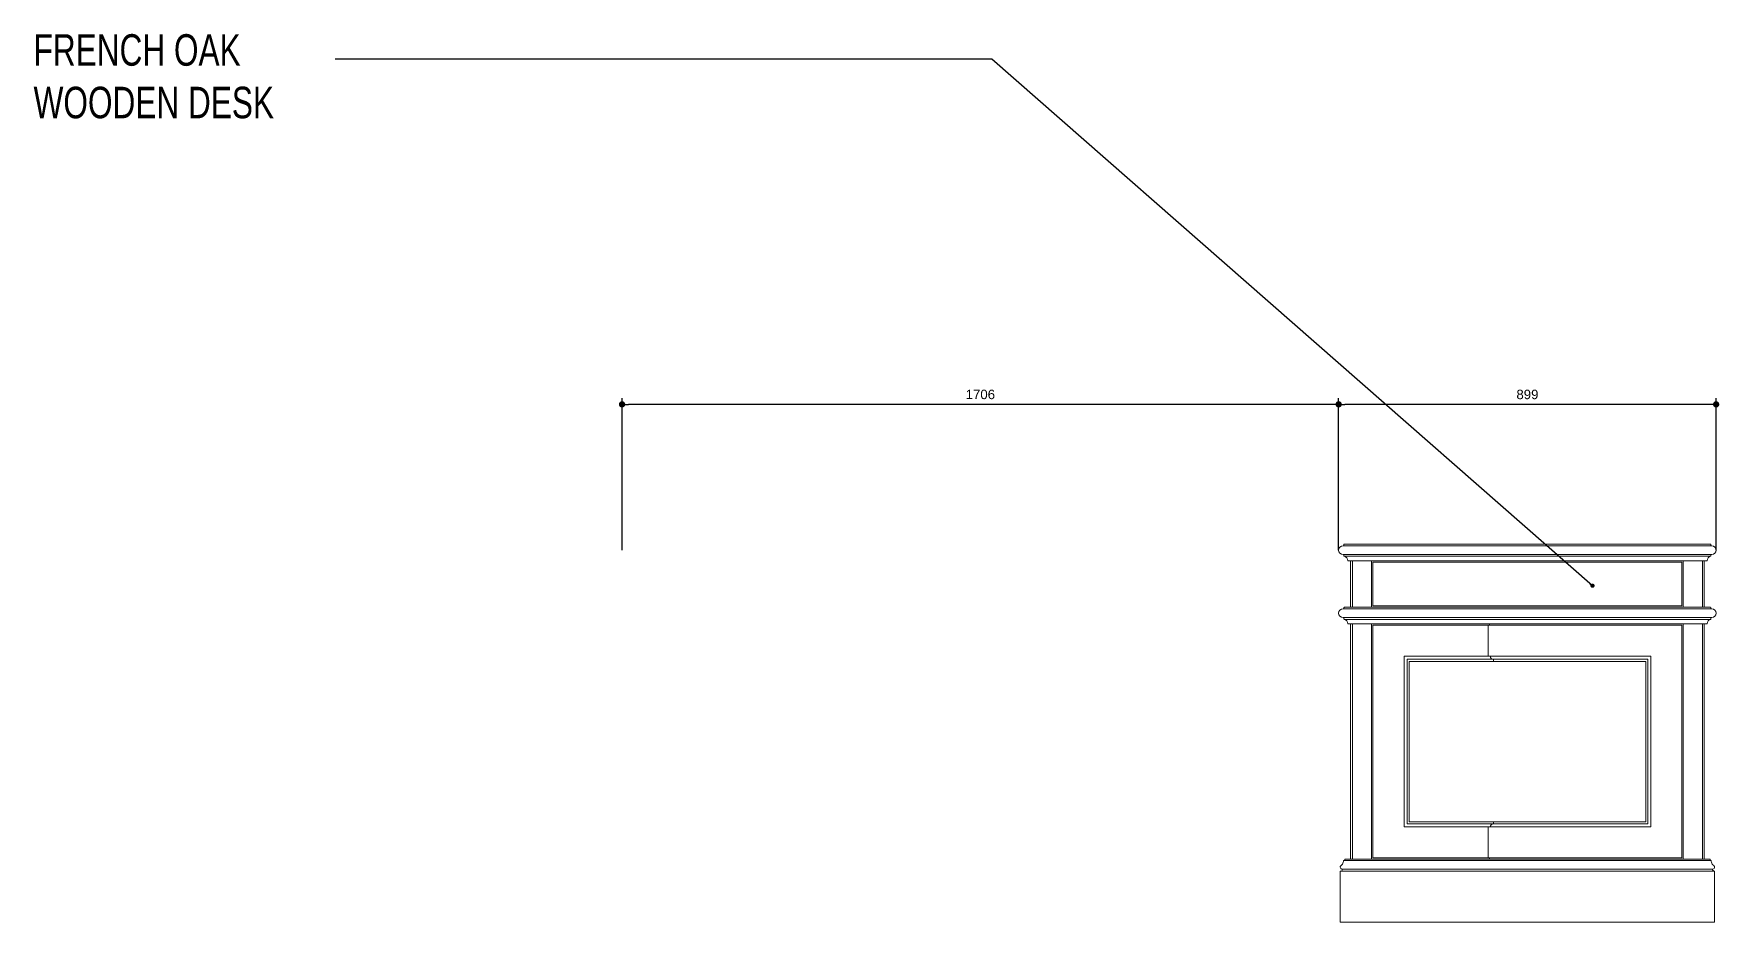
# Model space of a CAD drawing. Header units: inches. Extents: x 274057 to 444617, y 490067 to 635630.
# Drawn here: x 365865 to 369879, y 510730 to 512844 of the extents above; entities that cross this region are included whole.
import ezdxf

# ---------------------------------------------------------------- set-up
doc = ezdxf.new("R2010")
doc.units = ezdxf.units.IN
doc.header["$MEASUREMENT"] = 0
doc.layers.add('CQ Furniture', color=190, linetype='Continuous', lineweight=0)
for name, color, linetype in [('CQ PANEL DIMENSION', 1, 'Continuous'), ('CQ text label', 3, 'Continuous'), ('CQ_callout', 34, 'Continuous')]:
    doc.layers.add(name, color=color, linetype=linetype)
doc.styles.add('DIM 50', font='romans.shx', dxfattribs={"width": 0.75, "height": 100})
doc.styles.get("Standard").update_dxf_attribs({"font": 'arial.ttf'})
doc.dimstyles.new('chester 15', dxfattribs={"dimscale": 0.15, "dimtxt": 150, "dimasz": 100, "dimexe": 100, "dimexo": 0, "dimgap": 80, "dimtad": 1, "dimdec": 0, "dimzin": 0, "dimdsep": 46, "dimtxsty": 'Standard', "dimblk": 'DOT', "dimcen": 100, "dimclrd": 1, "dimclre": 1, "dimclrt": 3, "dimadec": 0, "dimazin": 0, "dimtfac": 1, "dimtdec": 0, "dimtofl": 0, "dimtmove": 0, "dimatfit": 3, "dimfxl": 1, "dimtolj": 1, "dimtzin": 0, "dimlwd": -1, "dimarcsym": 0})
doc.dimstyles.get("Standard").update_dxf_attribs({"dimtxt": 0.18, "dimasz": 0.18, "dimexe": 0.18, "dimexo": 0.0625, "dimgap": 0.09, "dimtad": 0, "dimtih": 1, "dimtoh": 1, "dimdec": 4, "dimzin": 0, "dimdsep": 46, "dimtxsty": 'Standard', "dimcen": 0.09, "dimadec": 0, "dimazin": 0, "dimtfac": 1, "dimtdec": 4, "dimtofl": 0, "dimtmove": 0, "dimatfit": 3, "dimfxl": 1, "dimtolj": 1, "dimtzin": 0, "dimarcsym": 0})

# ---------------------------------------------------------------- blocks, each defined once
blk = doc.blocks.new('Desk classic side')
at = {"color": 0}
for p, q in [((323302.9, 504709.5, 0), (323302.9, 504599.5, 0)), ((323306.9, 504709.5, 0), (323306.9, 504599.5, 0)), ((324140.6, 504709.5, 0), (324140.6, 504599.5, 0)), ((324144.6, 504709.5, 0), (324144.6, 504599.5, 0)), ((323302.9, 504559.5, 0), (323302.9, 503999.5, 0)), ((323306.9, 504559.5, 0), (323306.9, 503999.5, 0)), ((324140.6, 504559.5, 0), (324140.6, 503999.5, 0)), ((324144.6, 504559.5, 0), (324144.6, 503999.5, 0)), ((323723.7, 503999.5, 0), (323302.9, 503999.5, 0)), ((323723.7, 503999.5, 0), (324144.6, 503999.5, 0)), ((323723.7, 503970.9, 0), (323277.9, 503970.9, 0)), ((323723.7, 503970.9, 0), (324169.6, 503970.9, 0))]:
    blk.add_line(p, q, dxfattribs=at)
at = {"color": 0, "lineweight": 0}
for p, q in [((323306.9, 504709.5, 0), (323306.9, 504599.5, 0)), ((324140.6, 504709.5, 0), (324140.6, 504599.5, 0)), ((323306.9, 504559.5, 0), (323306.9, 503999.5, 0)), ((324140.6, 504559.5, 0), (324140.6, 503999.5, 0))]:
    blk.add_line(p, q, dxfattribs=at)
at = {"color": 0, "lineweight": 0, "ltscale": 100}
for p, q in [((323723.7, 503996.5, 0), (323288.9, 503996.5, 0)), ((323723.7, 503996.5, 0), (324158.6, 503996.5, 0)), ((323723.7, 503975.6, 0), (323283.5, 503975.6, 0)), ((323723.7, 503975.6, 0), (324164, 503975.6, 0))]:
    blk.add_line(p, q, dxfattribs=at)
at = {"color": 0, "elevation": 0}
for points in [[(323302.9, 504749.5), (323288.8, 504749.5, 0.414214), (323286.8, 504747.5), (323286.8, 504745.5), (323284.8, 504745.5, 1), (323284.8, 504724.5), (323286.8, 504724.5), (323286.8, 504721.4, 0.373903), (323287.6, 504720.4, -0.335901), (323295.7, 504710.5, 0.451555), (323296.7, 504709.5), (323302.9, 504709.5)], [(324144.6, 504749.5), (324158.7, 504749.5, -0.414214), (324160.7, 504747.5), (324160.7, 504745.5), (324162.7, 504745.5, -1), (324162.7, 504724.5), (324160.7, 504724.5), (324160.7, 504721.4, -0.373903), (324159.8, 504720.4, 0.335901), (324151.7, 504710.5, -0.451555), (324150.7, 504709.5), (324144.6, 504709.5)], [(323302.9, 504599.5), (323288.8, 504599.5, 0.414214), (323286.8, 504597.5), (323286.8, 504595.5), (323284.8, 504595.5, 1), (323284.8, 504574.5), (323286.8, 504574.5), (323286.8, 504571.4, 0.373903), (323287.6, 504570.4, -0.335901), (323295.7, 504560.5, 0.451555), (323296.7, 504559.5), (323302.9, 504559.5)], [(324144.6, 504599.5), (324158.7, 504599.5, -0.414214), (324160.7, 504597.5), (324160.7, 504595.5), (324162.7, 504595.5, -1), (324162.7, 504574.5), (324160.7, 504574.5), (324160.7, 504571.4, -0.373903), (324159.8, 504570.4, 0.335901), (324151.7, 504560.5, -0.451555), (324150.7, 504559.5), (324144.6, 504559.5)], [(323799.8, 504470.3), (323804.8, 504470.3), (323804.8, 504475.3, 0.413614), (323811.9, 504482.4), (323816.9, 504482.4), (323816.9, 504553.2), (323816.9, 504556.5), (323813.9, 504556.5), (323813.9, 504559.5), (323799.8, 504559.5)], [(323799.8, 504088.6), (323804.8, 504088.6), (323804.8, 504083.6, -0.413614), (323811.9, 504076.5), (323816.9, 504076.5), (323816.9, 504005.8), (323816.9, 504002.5), (323813.9, 504002.5), (323813.9, 503999.5), (323799.8, 503999.5)], [(323302.9, 503999.5), (323288.9, 503999.5), (323288.9, 503996.5), (323285.9, 503996.5, -0.143021), (323283.4, 503988.1, -0.080702), (323280, 503984.4, 0.808897), (323283.5, 503975.7, -0.367577), (323277.9, 503970.9), (323277.9, 503849.5), (323302.9, 503849.5), (323723.7, 503849.5)], [(324144.6, 503999.5), (324158.6, 503999.5), (324158.6, 503996.5), (324161.6, 503996.5, 0.143021), (324164.1, 503988.1, 0.080702), (324167.4, 503984.4, -0.808897), (324163.9, 503975.7, 0.367577), (324169.6, 503970.9), (324169.6, 503849.5), (324144.6, 503849.5), (323723.7, 503849.5)]]:
    blk.add_lwpolyline(points, format="xyb", dxfattribs=at)
at = {"color": 0, "lineweight": 0, "ltscale": 100, "elevation": 0}
for points in [[(323286.8, 504745.5), (323723.7, 504745.5)], [(324160.7, 504745.5), (323723.7, 504745.5)], [(323286.8, 504724.5), (323723.7, 504724.5)], [(323287.6, 504720.4), (323723.7, 504720.4)], [(323723.7, 504706.5), (323355.9, 504706.5), (323355.9, 504602.5), (323723.7, 504602.5)], [(324160.7, 504724.5), (323723.7, 504724.5)], [(324159.8, 504720.4), (323723.7, 504720.4)], [(323723.7, 504706.5), (324091.6, 504706.5), (324091.6, 504602.5), (323723.7, 504602.5)], [(323286.8, 504595.5), (323723.7, 504595.5)], [(324160.7, 504595.5), (323723.7, 504595.5)], [(323286.8, 504574.5), (323723.7, 504574.5)], [(323287.6, 504570.4), (323723.7, 504570.4)], [(323723.7, 504556.5), (323355.9, 504556.5), (323355.9, 504002.5), (323723.7, 504002.5)], [(324160.7, 504574.5), (323723.7, 504574.5)], [(324159.8, 504570.4), (323723.7, 504570.4)], [(323723.7, 504556.5), (324091.6, 504556.5), (324091.6, 504002.5), (323723.7, 504002.5)], [(323723.7, 504482.4), (323430, 504482.4), (323430, 504076.5), (323723.7, 504076.5)], [(323723.7, 504475.3), (323437, 504475.3), (323437, 504083.6), (323723.7, 504083.6)], [(323723.7, 504482.4), (324017.5, 504482.4), (324017.5, 504076.5), (323723.7, 504076.5)], [(323723.7, 504475.3), (324010.4, 504475.3), (324010.4, 504083.6), (323723.7, 504083.6)]]:
    blk.add_lwpolyline(points, dxfattribs=at)
at = {"color": 0, "elevation": 0}
for points in [[(323302.9, 504749.5), (323723.7, 504749.5)], [(323302.9, 504749.5), (323723.7, 504749.5)], [(324144.6, 504749.5), (323723.7, 504749.5)], [(324144.6, 504749.5), (323723.7, 504749.5)], [(323302.9, 504709.5), (323723.7, 504709.5)], [(323723.7, 504709.5), (323352.9, 504709.5), (323352.9, 504599.5), (323723.7, 504599.5)], [(324144.6, 504709.5), (323723.7, 504709.5)], [(323723.7, 504709.5), (324094.6, 504709.5), (324094.6, 504599.5), (323723.7, 504599.5)], [(323302.9, 504599.5), (323723.7, 504599.5)], [(324144.6, 504599.5), (323723.7, 504599.5)], [(323302.9, 504559.5), (323723.7, 504559.5)], [(323723.7, 504559.5), (323352.9, 504559.5), (323352.9, 503999.5), (323723.7, 503999.5)], [(324144.6, 504559.5), (323723.7, 504559.5)], [(323723.7, 504559.5), (324094.6, 504559.5), (324094.6, 503999.5), (323723.7, 503999.5)], [(323723.7, 504088.6), (323442, 504088.6), (323442, 504470.3), (323723.7, 504470.3)], [(323723.7, 504088.6), (324005.4, 504088.6), (324005.4, 504470.3), (323723.7, 504470.3)]]:
    blk.add_lwpolyline(points, dxfattribs=at)
blk = doc.blocks.new('_Dot')
at = {"color": 0, "linetype": 'ByBlock', "lineweight": -2}
blk.add_line((-0.5, 0), (-1, 0), dxfattribs=at)
at = {"color": 0, "linetype": 'ByBlock', "const_width": 0.5}
blk.add_lwpolyline([(-0.25, 0, 1), (0.25, 0, 1)], format="xyb", close=True, dxfattribs=at)
blk = doc.blocks.new('*D793')
at = {"layer": 'CQ PANEL DIMENSION', "color": 1, "lineweight": -2, "transparency": 16777216}
for p, q in [((367266.3, 511615.4), (367266.3, 511977.4)), ((368972.7, 511615.4), (368972.7, 511977.4))]:
    blk.add_line(p, q, dxfattribs=at)
at = {"layer": 'CQ PANEL DIMENSION', "color": 1, "transparency": 16777216}
blk.add_line((368957.7, 511962.4), (367281.3, 511962.4), dxfattribs=at)
at = {"layer": 'Defpoints', "color": 0, "transparency": 16777216}
for p in [(367266.3, 511962.4), (367266.3, 511615.4, 0), (368972.7, 511615.4, 0)]:
    blk.add_point(p, dxfattribs=at)
at = {"layer": 'CQ PANEL DIMENSION', "color": 1, "transparency": 16777216, "xscale": 15, "yscale": 15, "zscale": 15, "rotation": 180}
blk.add_blockref('_Dot', (367266.3, 511962.4), dxfattribs=at)
at = {"layer": 'CQ PANEL DIMENSION', "color": 1, "transparency": 16777216, "xscale": 15, "yscale": 15, "zscale": 15}
blk.add_blockref('_Dot', (368972.7, 511962.4), dxfattribs=at)
at = {"layer": 'CQ PANEL DIMENSION', "color": 3, "transparency": 16777216, "insert": (368119.5, 511985.9), "char_height": 22.5, "attachment_point": 5}
blk.add_mtext('\\A1;1706', dxfattribs=at)
blk = doc.blocks.new('*D794')
at = {"layer": 'CQ PANEL DIMENSION', "color": 1, "lineweight": -2, "transparency": 16777216}
for p, q in [((368972.7, 511615.4), (368972.7, 511977.4)), ((369871.6, 511615.4), (369871.6, 511977.4))]:
    blk.add_line(p, q, dxfattribs=at)
at = {"layer": 'CQ PANEL DIMENSION', "color": 1, "transparency": 16777216}
blk.add_line((369856.6, 511962.4), (368987.7, 511962.4), dxfattribs=at)
at = {"layer": 'Defpoints', "color": 0, "transparency": 16777216}
for p in [(368972.7, 511962.4), (368972.7, 511615.4, 0), (369871.6, 511615.4, 0)]:
    blk.add_point(p, dxfattribs=at)
at = {"layer": 'CQ PANEL DIMENSION', "color": 1, "transparency": 16777216, "xscale": 15, "yscale": 15, "zscale": 15, "rotation": 180}
blk.add_blockref('_Dot', (368972.7, 511962.4), dxfattribs=at)
at = {"layer": 'CQ PANEL DIMENSION', "color": 1, "transparency": 16777216, "xscale": 15, "yscale": 15, "zscale": 15}
blk.add_blockref('_Dot', (369871.6, 511962.4), dxfattribs=at)
at = {"layer": 'CQ PANEL DIMENSION', "color": 3, "transparency": 16777216, "insert": (369422.2, 511985.9), "char_height": 22.5, "attachment_point": 5}
blk.add_mtext('\\A1;899', dxfattribs=at)

msp = doc.modelspace()

# ---------------------------------------------------------------- block references
at = {"layer": 'CQ Furniture', "xscale": -1}
msp.add_blockref('Desk classic side', (693145.9, 6880.4, 0), dxfattribs=at)

# ---------------------------------------------------------------- texts
at = {"layer": 'CQ text label', "ltscale": 500, "insert": (365864.9, 512843.3), "char_height": 75, "width": 726.812, "attachment_point": 1, "style": 'DIM 50'}
msp.add_mtext('{\\fCityBlueprint|b0|i0|c2|p2;FRENCH OAK WOODEN DESK}', dxfattribs=at)

# ---------------------------------------------------------------- dimensions: what is measured, and where the dimension line sits
at = {"layer": 'CQ PANEL DIMENSION'}
for base, p1, p2, picture, middle in [((367266.3, 511962.4, 0), (368972.7, 511615.4, 0), (367266.3, 511615.4, 0), '*D793', (368119.5, 511985.9, 0)), ((368972.7, 511962.4, 0), (369871.6, 511615.4, 0), (368972.7, 511615.4, 0), '*D794', (369422.2, 511985.9, 0))]:
    dim = msp.add_linear_dim(base=base, p1=p1, p2=p2, angle=180, dimstyle='chester 15', dxfattribs=at)
    dim.commit()
    dim.dimension.update_dxf_attribs({"geometry": picture, "text_midpoint": middle})

# ---------------------------------------------------------------- leaders
at = {"layer": 'CQ_callout'}
msp.add_leader([(369577.2, 511530.8), (368146.8, 512783.9), (366582.9, 512783.9)], dimstyle='Standard', override={"dimasz": 10, "dimldrblk": 'Dot', "dimfxl": 0.1, "dimarcsym": 2}, dxfattribs=at)

doc.saveas('drawing.dxf')
